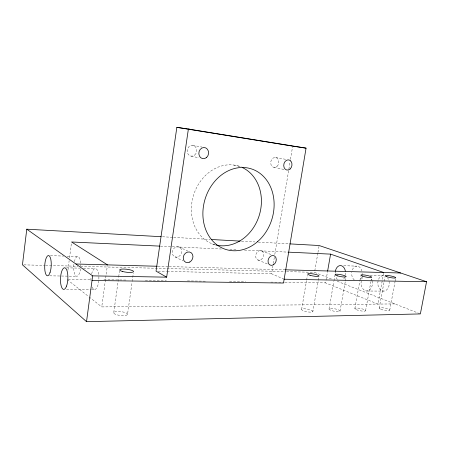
<?xml version="1.0" encoding="UTF-8"?>
<svg xmlns="http://www.w3.org/2000/svg" width="449" height="449" viewBox="0 0 449 449"><rect width="100%" height="100%" fill="white"/><g stroke="black" fill="none" stroke-linecap="round" stroke-linejoin="round"><path stroke-width="0.34" stroke-dasharray="2.25 1.68" d="M67.911 270.247L69.157 260.6M69.516 257.844L71.475 242.679M394.89 303.911L101.743 306.914L107.373 265.567M113.76 312.594L118.637 277.347M118.732 276.657L119.496 271.129M127.516 314.468A6.971 1.925 6.3 0 0 117.874 311.494A6.971 1.925 6.3 0 0 116.499 314.687A6.971 1.925 6.3 0 0 127.516 314.468L132.085 282.051M132.18 281.36L133.347 273.087M284.15 279.222L271.617 273.806L272.869 266.212M273.323 263.451L274.345 257.243M274.799 254.482L290.385 159.923M290.497 159.232L292.658 146.116M301.621 309.322L306.515 280.709M306.633 280.024L307.453 275.259M331.379 278.964L314.53 272.347L317.847 253.084M317.965 252.4L319.031 246.209M312.863 311.6A5.747 1.336 10.6 0 0 304.899 308.822A5.747 1.336 10.6 0 0 303.951 310.994A5.747 1.336 10.6 0 0 312.863 311.6L318.184 280.861M318.302 280.176L318.779 277.443M383.626 273.216L377.935 304.085L325.564 282.887L325.918 280.833M326.041 280.148L327.473 271.931M329.038 308.906L333.876 281.422M333.994 280.732L334.96 275.237M340.028 311.118A5.607 1.246 11.1 0 0 332.052 308.424A5.607 1.246 11.1 0 0 331.514 310.523A5.607 1.246 11.1 0 0 340.028 311.118L345.292 281.489M345.416 280.799L345.91 278.043M354.856 308.514L359.767 281.293M359.89 280.608L360.626 276.528M365.598 310.663L370.823 282M370.947 281.315L371.446 278.588M379.214 308.149L384.047 281.95M384.176 281.259L385.068 276.432M389.721 310.231L395.019 281.804M395.148 281.13L395.524 279.098M66.525 289.425L91.024 289.554M91.725 289.554L94.526 289.571M366.749 291.019L383.575 291.109M68.153 279.227L91.299 279.559M103.921 279.738L127.067 280.064M145.308 280.322L166.349 280.625M187.39 280.922L205.625 281.181M229.473 281.523L245.603 281.753M270.854 282.112L284.178 282.298M284.879 282.309L325.564 282.887M49.62 275.826L76.846 276.287M158.143 271.19L166.551 271.387M167.252 271.404L271.617 273.806M66.632 267.823L79.877 268.143M83.362 268.227L95.216 268.513M370.088 275.153L383.379 275.473M23.853 264.859L44.866 265.398M45.562 265.415L77.784 266.246M80.584 266.319L285.811 271.606M286.513 271.623L314.53 272.347M157.958 266.274L168.476 266.566M169.178 266.588L284.879 269.793M50.428 255.627L63.64 256.082M67.12 256.199L77.554 256.559M343.726 265.685L356.798 266.134M160.473 246.159L221.374 249.01M229.776 249.403L237.476 249.762M244.475 250.093L287.876 252.125M162.471 236.763L172.96 237.353M173.662 237.392L210.031 239.424M241.511 241.18L254.796 241.927M258.298 242.118L289.072 243.841M275.602 157.504L285.951 159.378M192.789 145.324L201.949 147.053M273.991 167.421L284.29 169.509M233.867 165.047L241.719 166.747M191.19 156.14L198.997 157.835M261.503 250.823L271.499 254.735M337.21 281.259L419.731 313.671M257.928 260.01L267.857 264.13M212.551 243.981L215.026 245.019M178.994 246.95L187.66 251.002M175.059 256.935L183.029 260.914M67.299 279.637L88.621 296.525M89.171 296.957L101.743 306.914M389.059 281.248A7.818 5.747 88.3 0 1 384.333 291.053A7.818 5.747 88.3 0 1 377.783 283.111A7.818 5.747 88.3 0 1 384.383 275.579M387.498 277.729A7.818 5.747 88.3 0 1 388.447 279.351M372.204 280.962A7.975 5.702 88.7 0 1 366.816 291.019A7.975 5.702 88.7 0 1 361.192 280.979M361.737 279.07A7.975 5.702 88.7 0 1 362.612 277.431M371.604 279.02A7.975 5.702 88.7 0 1 372.047 280.294M91.63 273.856A10.535 3.985 -87.7 0 1 95.766 268.592A10.535 3.985 -87.7 0 1 98.864 276.23M98.898 276.904A10.535 3.985 -87.7 0 1 96.647 288.101A10.535 3.985 -87.7 0 1 92.062 287.057M90.922 280.423A10.535 3.985 -87.7 0 1 91.153 276.371M354.306 280.036A7.448 5.242 89.9 0 1 351.741 272.363M352.33 269.944A7.448 5.242 89.9 0 1 357.286 266.15A7.448 5.242 89.9 0 1 361.804 270.927M362.152 273.492A7.448 5.242 89.9 0 1 361.989 275.439M361.473 277.257A7.448 5.242 89.9 0 1 359.935 279.665M345.562 273.065A7.594 5.186 -89.8 0 1 345.399 275.046M344.883 276.904A7.594 5.186 -89.8 0 1 343.356 279.357M337.401 279.385A7.594 5.186 -89.8 0 1 335.891 276.982M335.19 273.228A7.594 5.186 -89.8 0 1 335.263 271.92M215.178 244.828A41.084 34.371 -72.5 0 1 193.755 194.535A41.084 34.371 -72.5 0 1 240.585 166.787M74.349 261.694A9.878 3.519 -87.2 0 1 78.485 256.834A9.878 3.519 -87.2 0 1 80.775 266.212M80.562 268.805A9.878 3.519 -87.2 0 1 75.988 276A9.878 3.519 -87.2 0 1 73.922 264.068M261.009 259.662A4.933 3.918 -68.4 0 0 262.384 251.345A4.933 3.918 -68.4 0 0 255.711 255.223A4.933 3.918 -68.4 0 0 261.009 259.662M178.674 256.57A5.377 4.613 -62.9 0 0 180.049 247.522A5.377 4.613 -62.9 0 0 172.293 251.715A5.377 4.613 -62.9 0 0 178.674 256.57M277.022 166.383A5.023 4.035 -78.7 0 0 276.606 157.823A5.023 4.035 -78.7 0 0 270.713 163.178A5.023 4.035 -78.7 0 0 277.022 166.383M380.814 309.271A5.36 1.094 11.8 0 0 389.564 310.489A5.36 1.094 11.8 0 0 383.025 307.834A5.36 1.094 11.8 0 0 380.814 309.271M194.726 155.04A5.467 4.776 -80.5 0 0 193.985 145.689A5.467 4.776 -80.5 0 0 187.188 151.459A5.467 4.776 -80.5 0 0 194.726 155.04M356.354 309.675A5.478 1.167 11.5 0 0 365.391 310.927A5.478 1.167 11.5 0 0 358.936 308.194A5.478 1.167 11.5 0 0 356.354 309.675"/><path stroke-width="0.67" d="M161.073 236.69L26.777 229.186L22.45 264.82L86.522 321.658L420.365 313.924L426.55 281.719L319.149 245.519L289.773 243.88M86.522 321.658L92.646 275.866L26.777 229.186M191.33 129.486L176.85 127.342L156.044 271.145L166.658 277.162L188.384 129.048L306.061 148.148L283.51 283.044L92.028 280.479M327.59 271.247L330.582 254.128L288.578 252.158M92.646 275.866L166.658 277.162M284.15 279.222L426.55 281.719M75.909 264.001L157.257 266.257M285.581 269.81L400.676 272.998M159.771 246.125L71.565 241.989L107.468 264.876M211.434 239.502L240.108 241.102M293.332 146.222L306.061 148.148M176.85 127.342L292.658 146.116M330.582 254.128L383.749 272.526M335.352 271.28A7.594 5.186 -89.8 0 1 340.32 265.561A7.594 5.186 -89.8 0 1 345.371 271.084M242.482 167.606A41.084 34.371 -72.5 0 1 258.77 216.867A41.084 34.371 -72.5 0 1 215.851 245.002M273.458 264.781A5.068 3.968 -68.5 0 0 274.889 256.244A5.068 3.968 -68.5 0 0 268.104 260.257A5.068 3.968 -68.5 0 0 273.458 264.781M189.781 262.048A5.534 4.692 -63.3 0 0 191.212 252.748A5.534 4.692 -63.3 0 0 183.293 257.092A5.534 4.692 -63.3 0 0 189.781 262.048M290.11 168.992A5.163 4.086 -78.4 0 0 289.728 160.203A5.163 4.086 -78.4 0 0 283.729 165.715A5.163 4.086 -78.4 0 0 290.11 168.992M386.842 276.679A5.394 0.847 11.1 0 0 395.631 277.942A5.394 0.847 11.1 0 0 388.986 275.635A5.394 0.847 11.1 0 0 386.842 276.679M122.498 271.482A7.021 1.499 6.9 0 0 133.538 271.707A7.021 1.499 6.9 0 0 123.778 269.035A7.021 1.499 6.9 0 0 122.498 271.482M337.62 275.899A5.635 0.965 10.6 0 0 346.151 276.668A5.635 0.965 10.6 0 0 338.075 274.283A5.635 0.965 10.6 0 0 337.62 275.899M66.542 286.103A10.827 3.682 -87.5 0 0 65.487 268.092A10.827 3.682 -87.5 0 0 60.525 281.574A10.827 3.682 -87.5 0 0 66.542 286.103M50.019 272.588A10.136 3.238 -87 0 0 49.177 255.812A10.136 3.238 -87 0 0 44.732 268.609A10.136 3.238 -87 0 0 50.019 272.588M257.563 241.669A42.268 34.899 -72.5 0 0 255.049 170.345A42.268 34.899 -72.5 0 0 202.909 215.402A42.268 34.899 -72.5 0 0 257.563 241.669M310.074 275.282A5.781 1.033 10.2 0 0 319.014 276.079A5.781 1.033 10.2 0 0 310.944 273.621A5.781 1.033 10.2 0 0 310.074 275.282M362.416 276.124A5.506 0.904 10.9 0 0 371.497 277.426A5.506 0.904 10.9 0 0 364.936 275.057A5.506 0.904 10.9 0 0 362.416 276.124M206.512 157.543A5.629 4.866 -80 0 0 205.788 147.917A5.629 4.866 -80 0 0 198.84 153.867A5.629 4.866 -80 0 0 206.512 157.543"/></g></svg>
